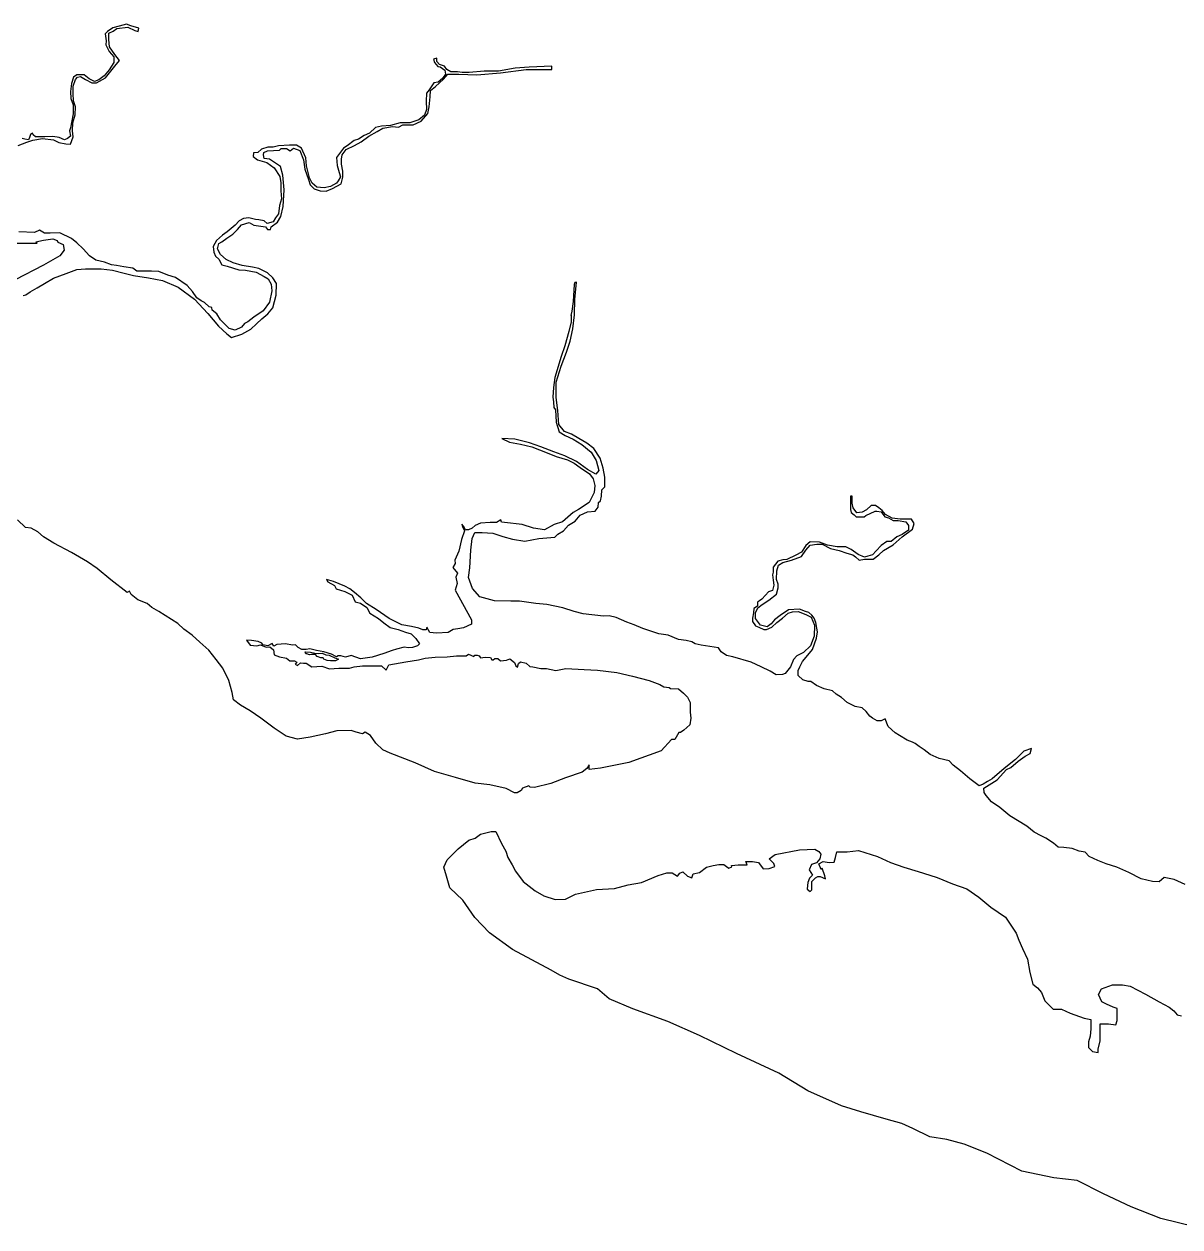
# Model space of a CAD drawing. Extents: x 283583 to 658922, y 889284 to 1241133.
# Drawn here: x 474768 to 478349, y 1044937 to 1048665 of the extents above; entities that cross this region are included whole.
import ezdxf

# ---------------------------------------------------------------- set-up
doc = ezdxf.new("R2010")
doc.units = 0
doc.header["$MEASUREMENT"] = 0
doc.layers.add('PUNTARENAS', color=7, linetype='Continuous')

msp = doc.modelspace()

# ---------------------------------------------------------------- linework, layer by layer
at = {"layer": 'PUNTARENAS', "color": 241}
for points in [[(474749.8, 1048288.7), (474777.3, 1048299.2), (474795.3, 1048305.5), (474825, 1048310.8), (474859.9, 1048306.5), (474875.7, 1048298.1), (474898, 1048293.8), (474911.7, 1048292.7), (474920.2, 1048316), (474918.6, 1048334.5), (474919.7, 1048358.9), (474926.1, 1048384.2), (474927.2, 1048408.6), (474921.9, 1048426.6), (474920.9, 1048449.9), (474920.9, 1048472.1), (474927.2, 1048493.2), (474933.6, 1048500.6), (474943.1, 1048502.7), (474959, 1048493.2), (474978, 1048482.6), (474992.8, 1048482.6), (475020.4, 1048498.4), (475049, 1048534.4), (475063.8, 1048552.4), (475049, 1048570.4), (475033.2, 1048594.7), (475031.1, 1048616.9), (475031.1, 1048637), (475044.3, 1048642.8), (475056, 1048651.3), (475089.8, 1048655.5), (475111, 1048644.9), (475121.6, 1048641.7), (475123.7, 1048652.3), (475099.4, 1048659.7), (475085.6, 1048665), (475063.4, 1048658.7), (475043.3, 1048653.4), (475026.3, 1048641.8), (475020, 1048634.4), (475023.1, 1048613.2), (475022.1, 1048600.5), (475031.6, 1048580.4), (475046.4, 1048563.5), (475046.3, 1048545.5), (475031.5, 1048523.3), (475016.7, 1048504.3), (474999.7, 1048492.6), (474987, 1048487.4), (474970.1, 1048494.8), (474954.2, 1048507.5), (474932, 1048507.5), (474921.4, 1048500.1), (474915.1, 1048481.1), (474911.9, 1048455.7), (474912.9, 1048434.5), (474920.3, 1048414.4), (474920.3, 1048386.9), (474916, 1048364.7), (474911.8, 1048343.5), (474908.6, 1048334), (474911.7, 1048317.1), (474903.3, 1048310.7), (474893.7, 1048306.5), (474876.8, 1048313.9), (474857.8, 1048316.1), (474832.9, 1048315.6), (474803.3, 1048315.6), (474796.9, 1048321.9), (474794.8, 1048327.2), (474788.5, 1048323), (474785.3, 1048313.5), (474782.1, 1048306.1), (474770.5, 1048308.2), (474762, 1048310.3)], [(474765.2, 1047824.1), (474773.7, 1047826.2), (474787.5, 1047834.7), (474808.6, 1047847.4), (474831.9, 1047861.1), (474859.4, 1047878), (474898.6, 1047891.7), (474931.4, 1047904.4), (474958.9, 1047906.5), (475007.6, 1047906.4), (475042.5, 1047902.2), (475078.5, 1047892.6), (475107.6, 1047885.7), (475154.1, 1047878.2), (475197.5, 1047870.8), (475246.2, 1047849.6), (475295.9, 1047812.5), (475338.1, 1047768), (475370.9, 1047728.8), (475396.3, 1047705.5), (475411.1, 1047693.9), (475442.8, 1047704.4), (475470.4, 1047719.2), (475488.4, 1047736.1), (475504.8, 1047751.5), (475523.8, 1047767.3), (475538.7, 1047785.3), (475549.3, 1047824.4), (475550.4, 1047861.4), (475538.8, 1047878.4), (475522.9, 1047894.3), (475495.4, 1047907), (475476.4, 1047911.3), (475443.6, 1047916.6), (475416.1, 1047925.1), (475394.9, 1047935.7), (475376.9, 1047950.5), (475367.4, 1047968.5), (475371.2, 1047984.9), (475380.7, 1047990.2), (475396.6, 1048001.8), (475415.6, 1048013.4), (475429.4, 1048028.2), (475442.1, 1048043), (475465.4, 1048050.4), (475480.2, 1048041.9), (475516.2, 1048036.6), (475522.5, 1048028.1), (475532, 1048028.1), (475534.2, 1048036.6), (475553.2, 1048051.4), (475563.8, 1048068.3), (475571.3, 1048100), (475574.5, 1048150.8), (475570.3, 1048196.3), (475562.9, 1048223.8), (475529.1, 1048246.1), (475512.1, 1048248.2), (475510, 1048259.9), (475511.6, 1048266.7), (475522.2, 1048272), (475541.3, 1048273.1), (475559.3, 1048274.1), (475564.6, 1048279.4), (475581.5, 1048279.4), (475593.1, 1048272), (475602.6, 1048280.4), (475622.7, 1048273), (475634.4, 1048244.4), (475638.6, 1048215.8), (475649.1, 1048183), (475654.4, 1048167.1), (475667.1, 1048154.4), (475686.1, 1048148.1), (475704.1, 1048147), (475724.2, 1048155.4), (475750.7, 1048170.2), (475756, 1048190.3), (475756, 1048209.4), (475751.8, 1048230.5), (475751.8, 1048246.4), (475753.9, 1048260.2), (475766.6, 1048276), (475792.1, 1048288.7), (475813.2, 1048300.3), (475836.5, 1048317.2), (475861.9, 1048332), (475879.4, 1048342), (475910.1, 1048347.3), (475928.1, 1048345.2), (475941.8, 1048352.6), (475973.6, 1048352.5), (475999, 1048364.1), (476019.1, 1048387.4), (476023.4, 1048408.6), (476026.6, 1048439.2), (476027.7, 1048459.3), (476043.5, 1048471), (476067.9, 1048494.2), (476081.7, 1048510.1), (476115, 1048509.5), (476171.1, 1048507.3), (476244.1, 1048513.6), (476323.5, 1048524.1), (476403.9, 1048524), (476403.9, 1048534.6), (476333, 1048531.5), (476289.6, 1048528.4), (476237.8, 1048518.9), (476193.3, 1048519), (476147.8, 1048514.8), (476125.6, 1048514.8), (476110.8, 1048516.9), (476090.7, 1048516.9), (476078, 1048524.4), (476070.6, 1048535), (476055.8, 1048539.2), (476047.3, 1048548.7), (476047.3, 1048559.3), (476036.7, 1048556.2), (476039.9, 1048545.6), (476050.5, 1048533.9), (476057.9, 1048532.9), (476071.6, 1048522.3), (476073.7, 1048509.6), (476064.2, 1048495.8), (476051.5, 1048485.2), (476037.7, 1048483.1), (476022.9, 1048460.9), (476015.5, 1048450.4), (476014.4, 1048426), (476015.4, 1048400.6), (476009.1, 1048382.6), (475991.1, 1048367.9), (475963.5, 1048358.4), (475933.9, 1048359.4), (475903.2, 1048351), (475875.7, 1048348.9), (475856.7, 1048344.7), (475838.7, 1048326.7), (475821.7, 1048319.3), (475804.8, 1048308.8), (475791, 1048304.6), (475769.8, 1048287.7), (475758.2, 1048280.3), (475735.9, 1048251.7), (475738, 1048226.3), (475744.4, 1048205.1), (475748.6, 1048191.4), (475741.2, 1048178.7), (475736.4, 1048171.8), (475717.3, 1048161.3), (475698.3, 1048157), (475675, 1048159.2), (475661.3, 1048171.9), (475652.8, 1048188.8), (475643.3, 1048225.9), (475641.2, 1048250.2), (475627.5, 1048279.9), (475612.7, 1048289.4), (475590.5, 1048289.4), (475556.6, 1048287.3), (475539.7, 1048283.1), (475523.8, 1048283.1), (475503.7, 1048276.8), (475492.1, 1048267.3), (475479.4, 1048266.2), (475478.3, 1048254.6), (475491, 1048244), (475520.6, 1048235.5), (475542.8, 1048219.6), (475560.8, 1048192.1), (475563.9, 1048173.1), (475563.9, 1048147.7), (475566, 1048123.3), (475559.6, 1048103.2), (475556.4, 1048076.8), (475546.9, 1048064.1), (475540.5, 1048052.4), (475521.5, 1048047.2), (475512, 1048055.7), (475496.1, 1048058.8), (475485.5, 1048058.9), (475464.3, 1048064.2), (475448.5, 1048062.1), (475434.7, 1048055.7), (475422, 1048042), (475397.6, 1048020.8), (475382.8, 1048011.3), (475364.8, 1047994.4), (475354.2, 1047975.4), (475356.3, 1047958.5), (475361.6, 1047945.8), (475372.2, 1047936.2), (475380.6, 1047919.3), (475397.5, 1047915), (475433.5, 1047903.4), (475454.7, 1047902.3), (475487.5, 1047895.9), (475511.8, 1047883.2), (475525, 1047875.2), (475533.4, 1047859.3), (475535.5, 1047838.2), (475529.2, 1047803.3), (475509, 1047776.8), (475480.4, 1047756.8), (475461.4, 1047742), (475450.8, 1047736.7), (475442.3, 1047726.1), (475422.2, 1047716.6), (475404.2, 1047721.9), (475376.7, 1047748.4), (475365.1, 1047767.5), (475351.4, 1047778.1), (475350.3, 1047786.5), (475341.9, 1047788.6), (475327.1, 1047802.4), (475316.5, 1047807.7), (475303.8, 1047816.2), (475290.1, 1047836.3), (475273.1, 1047854.3), (475237.2, 1047879.7), (475213.9, 1047887.2), (475185.4, 1047897.8), (475163.1, 1047898.9), (475117.6, 1047898.9), (475105, 1047908.4), (475077.5, 1047912.7), (475054.2, 1047917), (475039.4, 1047919.1), (475017.2, 1047927.6), (474990.2, 1047933.4), (474971.1, 1047947.2), (474951.1, 1047968.4), (474932, 1047987.4), (474915.1, 1048000.2), (474879.2, 1048018.2), (474849.5, 1048017.2), (474831.5, 1048017.2), (474815.7, 1048026.7), (474800.9, 1048019.3), (474752.2, 1048021.5)], [(474745.8, 1047985.5), (474780.7, 1047986.5), (474798.7, 1047985.5), (474809.3, 1047985.5), (474805.1, 1047989.7), (474828.3, 1047995), (474856.9, 1047999.2), (474870.7, 1047993.9), (474873.3, 1047989.1), (474889.2, 1047981.7), (474892.3, 1047964.7), (474878.6, 1047946.8), (474828.8, 1047918.2), (474740.9, 1047872.8)], [(478365.5, 1045998.7), (478331.4, 1046013.7), (478300.1, 1046020.6), (478285.1, 1046006.9), (478264.6, 1046008.3), (478229.2, 1046016.5), (478191, 1046035.7), (478154.2, 1046052.1), (478120.8, 1046062.3), (478094.9, 1046073.3), (478067.7, 1046085.6), (478055.4, 1046099.2), (478037.7, 1046102), (478015.9, 1046110.2), (477990, 1046112.9), (477972.2, 1046114.3), (477957.3, 1046126.6), (477934.1, 1046141.6), (477919.1, 1046149.8), (477897.3, 1046160.7), (477875.5, 1046179.8), (477822.3, 1046211.3), (477791, 1046237.2), (477765.1, 1046254.9), (477748.8, 1046274), (477743.3, 1046283.6), (477742, 1046297.2), (477782.9, 1046323.1), (477811.6, 1046354.4), (477825.2, 1046361.2), (477848.4, 1046380.3), (477870.3, 1046396.6), (477885.3, 1046404.8), (477889.4, 1046419.8), (477866.2, 1046411.6), (477840.2, 1046385.8), (477804.8, 1046358.5), (477767.9, 1046325.8), (477752.9, 1046317.7), (477739.3, 1046309.5), (477727, 1046304.1), (477698.4, 1046325.9), (477669.8, 1046350.5), (477646.6, 1046368.2), (477634.4, 1046381.9), (477603, 1046388.7), (477575.1, 1046401.7), (477557.3, 1046415.4), (477541, 1046426.3), (477528.7, 1046435.8), (477520.6, 1046439.9), (477504.2, 1046445.4), (477481, 1046460.4), (477467.4, 1046468.6), (477445.6, 1046487.7), (477436.1, 1046512.3), (477423.8, 1046505.5), (477411.5, 1046505.5), (477396.5, 1046513.7), (477388.4, 1046520.5), (477377.5, 1046534.2), (477365.2, 1046546.5), (477343.4, 1046550.6), (477318.9, 1046562.9), (477301.2, 1046577.9), (477284.8, 1046588.8), (477272.6, 1046598.4), (477246.7, 1046605.2), (477223.5, 1046614.8), (477205.8, 1046627.1), (477197.6, 1046627.1), (477181.2, 1046632.5), (477166.2, 1046646.2), (477166.3, 1046661.2), (477171.7, 1046673.4), (477179.9, 1046689.8), (477196.3, 1046708.9), (477211.3, 1046726.6), (477223.6, 1046762), (477226.4, 1046781.1), (477221.6, 1046810.4), (477216.2, 1046824.1), (477209.4, 1046833.6), (477199.8, 1046841.8), (477188.9, 1046844.6), (477171.2, 1046851.4), (477137.1, 1046850.1), (477111.2, 1046832.4), (477093.5, 1046818.7), (477082.5, 1046806.5), (477070.3, 1046796.9), (477049.8, 1046802.4), (477040.3, 1046814.7), (477034.8, 1046822.9), (477034.9, 1046840.6), (477041.7, 1046855.6), (477055.3, 1046866.5), (477075.8, 1046880.1), (477099, 1046897.8), (477104.5, 1046918.3), (477104.5, 1046929.2), (477099, 1046944.2), (477100.4, 1046970.1), (477105.9, 1046987.8), (477119.6, 1046996), (477145.5, 1047004.1), (477176.8, 1047015), (477190.5, 1047034.1), (477204.1, 1047050.4), (477224.6, 1047053.1), (477241, 1047053.1), (477266.9, 1047039.5), (477294.1, 1047034), (477317.3, 1047025.8), (477336.4, 1047020.3), (477344.6, 1047013.5), (477355.5, 1047003.9), (477371.8, 1047006.6), (477399.1, 1047006.6), (477416.8, 1047020.2), (477430.5, 1047033.8), (477460.5, 1047051.5), (477489.1, 1047076.1), (477520.5, 1047099.2), (477526, 1047116.9), (477517.8, 1047130.6), (477482.4, 1047130.6), (477457.8, 1047133.4), (477437.4, 1047145.6), (477426.5, 1047157.9), (477417, 1047166.1), (477406.1, 1047172.9), (477392.4, 1047173), (477378.8, 1047159.3), (477365.1, 1047152.5), (477348.8, 1047149.8), (477336.5, 1047166.2), (477333.8, 1047179.8), (477333.8, 1047201.7), (477328.4, 1047201.7), (477328.3, 1047160.8), (477331.1, 1047151.2), (477340.6, 1047144.4), (477346, 1047137.6), (477370.6, 1047137.5), (477376, 1047141.6), (477404.7, 1047155.2), (477410.1, 1047155.2), (477423.8, 1047153.8), (477434.7, 1047137.5), (477446.9, 1047134.7), (477460.6, 1047126.5), (477476.9, 1047126.5), (477500.1, 1047122.4), (477508.3, 1047111.5), (477508.3, 1047096.5), (477489.2, 1047082.9), (477472.8, 1047076.1), (477455, 1047061.1), (477441.4, 1047061.1), (477423.7, 1047048.8), (477408.7, 1047032.5), (477396.4, 1047020.2), (477382.7, 1047016.2), (477371.8, 1047013.4), (477352.7, 1047021.6), (477330.9, 1047036.7), (477314.6, 1047044.9), (477287.3, 1047044.9), (477257.3, 1047050.4), (477232.8, 1047059.9), (477204.2, 1047060), (477190.5, 1047049.1), (477176.9, 1047028.6), (477159.1, 1047019.1), (477131.8, 1047005.5), (477119.6, 1047004.2), (477103.2, 1047000.1), (477089.5, 1046982.4), (477089.5, 1046966), (477086.8, 1046957.8), (477089.5, 1046941.5), (477090.9, 1046926.5), (477086.7, 1046910.1), (477074.5, 1046906), (477064.9, 1046895.1), (477054, 1046882.9), (477047.2, 1046877.4), (477040.3, 1046873.3), (477040.3, 1046861.1), (477029.4, 1046854.3), (477028, 1046840.6), (477025.3, 1046824.3), (477025.3, 1046813.4), (477034.8, 1046799.7), (477044.4, 1046795.6), (477060.7, 1046788.8), (477068.9, 1046788.8), (477085.3, 1046795.6), (477100.3, 1046810.6), (477118, 1046824.2), (477135.8, 1046839.2), (477149.4, 1046843.2), (477167.1, 1046844.6), (477190.3, 1046835), (477206.7, 1046826.8), (477217.5, 1046802.3), (477216.1, 1046768.2), (477205.2, 1046738.2), (477183.4, 1046717.8), (477162.9, 1046706.9), (477152, 1046696), (477142.4, 1046672.8), (477126, 1046652.4), (477117.8, 1046649.6), (477098.8, 1046648.3), (477079.7, 1046659.2), (477052.4, 1046672.9), (477021.1, 1046687.9), (476963.8, 1046704.3), (476944.7, 1046708.4), (476928.4, 1046719.4), (476920.2, 1046731.6), (476865.7, 1046739.9), (476848, 1046744), (476837.1, 1046750.8), (476819.3, 1046754.9), (476796.2, 1046757.7), (476763.5, 1046771.3), (476734.8, 1046775.5), (476685.8, 1046791.9), (476658.5, 1046802.8), (476635.3, 1046811), (476602.6, 1046826), (476580.8, 1046831.5), (476563.1, 1046830.2), (476501, 1046837.7), (476472.4, 1046844.6), (476437, 1046855.5), (476387.9, 1046866.5), (476353.8, 1046869.2), (476303.4, 1046876.1), (476276.1, 1046876.1), (476225.6, 1046877.6), (476180.7, 1046889.9), (476157.5, 1046915.8), (476145.3, 1046949.9), (476149.4, 1046979.9), (476152.2, 1047034.4), (476156.3, 1047071.2), (476164.5, 1047089), (476187.7, 1047088.9), (476220.4, 1047087.5), (476251.8, 1047076.6), (476281.7, 1047068.4), (476319.9, 1047062.9), (476363.6, 1047071), (476412.6, 1047075.1), (476416.1, 1047077.8), (476421.5, 1047084.3), (476439.5, 1047094.8), (476455.4, 1047111.7), (476475.5, 1047124.4), (476491.4, 1047143.5), (476513.6, 1047153), (476538, 1047155), (476546.5, 1047167.7), (476547.5, 1047182.5), (476553.9, 1047187.8), (476557.1, 1047201.6), (476558.2, 1047221.7), (476567.7, 1047231.2), (476567.7, 1047260.8), (476562.5, 1047288.3), (476553, 1047320.1), (476533.9, 1047349.7), (476511.7, 1047366.7), (476487.4, 1047380.5), (476464.2, 1047394.3), (476443, 1047402.7), (476425, 1047423.9), (476421.9, 1047467.3), (476416.7, 1047507.5), (476416.7, 1047555.1), (476432.6, 1047604.8), (476448.5, 1047648.2), (476460.2, 1047682.1), (476468.2, 1047720.7), (476473.5, 1047764.1), (476474.6, 1047811.7), (476480, 1047865.6), (476474.7, 1047864.6), (476472.6, 1047858.2), (476469.3, 1047805.3), (476465.1, 1047775.7), (476461.9, 1047762), (476463, 1047762.5), (476463, 1047741.7), (476456.3, 1047712.1), (476444.2, 1047668.2), (476432.1, 1047635.2), (476412.3, 1047569.4), (476409, 1047538.7), (476406.7, 1047509), (476408.9, 1047494.7), (476410, 1047477.2), (476414.4, 1047469.5), (476417.1, 1047431.6), (476425.8, 1047400.9), (476444.5, 1047389.9), (476469.7, 1047378.9), (476496.1, 1047362.4), (476525.7, 1047338.2), (476541, 1047312.9), (476548.7, 1047281.1), (476539.9, 1047270.1), (476513.5, 1047284.4), (476479.5, 1047309.7), (476443.3, 1047327.3), (476409.3, 1047339.4), (476369.8, 1047354.8), (476334.7, 1047366.9), (476288.6, 1047379.1), (476248, 1047380.2), (476272.1, 1047369.2), (476306.2, 1047362.6), (476341.3, 1047354.8), (476388.5, 1047336.1), (476417, 1047325.1), (476452.1, 1047314.1), (476473, 1047304.2), (476491.6, 1047291), (476520.1, 1047271.2), (476531.1, 1047255.9), (476536.6, 1047235), (476534.3, 1047213), (476518.9, 1047182.3), (476486, 1047160.4), (476469.5, 1047151.6), (476436, 1047122.6), (476410.7, 1047113.8), (476381.1, 1047097.4), (476347.1, 1047102.9), (476311.9, 1047113.9), (476257.1, 1047120.6), (476247.2, 1047121.7), (476245, 1047128.3), (476231.8, 1047120.6), (476212.1, 1047120.6), (476182.4, 1047118.4), (476165.9, 1047110.8), (476156.1, 1047103.1), (476145.1, 1047097.6), (476136.3, 1047097.6), (476129.7, 1047108.6), (476124.2, 1047115.2), (476126.4, 1047107.5), (476133, 1047094.3), (476123.1, 1047068), (476115.4, 1047031.8), (476103.3, 1047003.3), (476104.3, 1046993.4), (476096.7, 1046981.3), (476110.9, 1046963.7), (476106.5, 1046950.6), (476109.8, 1046930.8), (476104.3, 1046911), (476154.7, 1046818.8), (476154.1, 1046805.1), (476129.9, 1046794.1), (476112.4, 1046790.8), (476098.1, 1046788.6), (476082.7, 1046779.9), (476046.5, 1046777.7), (476025.6, 1046779.9), (476015.8, 1046796.4), (476013.6, 1046787.6), (476003.7, 1046787.6), (475991.6, 1046793.1), (475968.6, 1046797.6), (475938.9, 1046803.1), (475899.4, 1046822.9), (475858.9, 1046850.4), (475829.2, 1046869), (475811.7, 1046886.6), (475791.9, 1046903.1), (475777.7, 1046915.2), (475762.3, 1046922.9), (475727.2, 1046937.2), (475705.3, 1046943.8), (475709.6, 1046936.1), (475730.5, 1046925.1), (475734.9, 1046915.2), (475762.3, 1046906.4), (475784.3, 1046895.4), (475794.1, 1046874.6), (475810.6, 1046870.2), (475830.3, 1046857), (475839.1, 1046839.4), (475866.5, 1046822.9), (475883, 1046809.7), (475902.7, 1046795.4), (475926.9, 1046788.8), (475949.9, 1046780), (475967.5, 1046775.6), (475981.7, 1046761.3), (475993.8, 1046744.8), (475987.2, 1046738.3), (475971.8, 1046732.8), (475959.7, 1046731.7), (475945.5, 1046733.9), (475922.4, 1046727.3), (475909.2, 1046724.1), (475882.9, 1046714.2), (475846.6, 1046703.3), (475810.4, 1046697.8), (475781.9, 1046707.7), (475764.3, 1046703.4), (475750, 1046706.7), (475741.3, 1046706.7), (475735.8, 1046704.5), (475720.4, 1046712.2), (475697.4, 1046719.9), (475674.3, 1046723.2), (475653.5, 1046728.7), (475642.5, 1046726.5), (475629.3, 1046726.5), (475617.2, 1046733.1), (475609.6, 1046740.8), (475599.7, 1046739.7), (475578.3, 1046744.7), (475551.9, 1046742.5), (475542, 1046737.1), (475536.6, 1046745.8), (475523.4, 1046738.2), (475508, 1046741.5), (475504.7, 1046745.9), (475493.8, 1046751.4), (475472.9, 1046754.7), (475457.5, 1046755.8), (475468.5, 1046740.4), (475489.4, 1046738.2), (475500.3, 1046741.5), (475517.9, 1046733.8), (475530, 1046734.9), (475540.9, 1046726.1), (475543.1, 1046710.7), (475559.6, 1046704.1), (475581.5, 1046699.7), (475591.4, 1046692), (475605.7, 1046692), (475613.3, 1046687.6), (475607.9, 1046681), (475615.5, 1046677.7), (475624.3, 1046685.4), (475634.2, 1046684.3), (475641.9, 1046684.3), (475659.4, 1046673.3), (475691.3, 1046675.4), (475714.3, 1046666.6), (475744, 1046668.8), (475776.9, 1046668.8), (475791.2, 1046673.1), (475816.4, 1046676.4), (475875.7, 1046676.3), (475890, 1046663.2), (475898.8, 1046679.6), (475951.5, 1046688.3), (475989.9, 1046694.9), (476011.3, 1046699.8), (476042, 1046703.1), (476079.4, 1046704.1), (476107.9, 1046707.4), (476137.5, 1046707.4), (476145.2, 1046711.8), (476161.7, 1046705.2), (476165, 1046709.5), (476171.6, 1046709.5), (476178.2, 1046707.3), (476182.5, 1046700.7), (476196.8, 1046702.9), (476213.3, 1046701.8), (476217.7, 1046695.2), (476222.1, 1046695.2), (476226.5, 1046698.5), (476236.3, 1046698.5), (476244, 1046691.9), (476262.7, 1046694.1), (476273.7, 1046697.4), (476287.9, 1046686.4), (476292.3, 1046676.5), (476296.7, 1046672.1), (476300, 1046683.1), (476306.6, 1046688.5), (476324.1, 1046684.1), (476335.1, 1046674.2), (476345, 1046673.1), (476369.1, 1046667.6), (476386.7, 1046667.6), (476415.8, 1046661.5), (476446.5, 1046668.1), (476503.6, 1046664.7), (476545.3, 1046662.5), (476604.6, 1046655.9), (476652.9, 1046643.7), (476704.5, 1046630.5), (476738.5, 1046618.4), (476750.5, 1046610.7), (476767, 1046608.5), (476771.4, 1046606.3), (476795.5, 1046605.2), (476811.5, 1046591.4), (476823.5, 1046579.4), (476832.3, 1046562.9), (476832.3, 1046532.1), (476834.4, 1046513.5), (476831.1, 1046493.7), (476812.4, 1046477.3), (476802.5, 1046469.6), (476797.1, 1046469.6), (476785, 1046447.7), (476774, 1046447.7), (476742.1, 1046412.6), (476642.2, 1046376.4), (476554.3, 1046359), (476519.2, 1046354.6), (476519.2, 1046368.9), (476511.5, 1046357.9), (476497.3, 1046347), (476445.6, 1046329.4), (476400.6, 1046311.9), (476350.1, 1046298.8), (476335.8, 1046299.9), (476332.5, 1046304.3), (476312.8, 1046296.6), (476308.9, 1046289.5), (476295.7, 1046282.9), (476288.1, 1046282.9), (476261.7, 1046296.1), (476211.2, 1046307.2), (476166.2, 1046312.7), (476104.8, 1046330.3), (476040, 1046349.1), (475979.7, 1046375.5), (475902.9, 1046405.2), (475879.8, 1046416.2), (475857.9, 1046436), (475841.5, 1046460.1), (475825, 1046471.1), (475817.3, 1046465.6), (475797.6, 1046471.1), (475782.2, 1046475.6), (475737.7, 1046475), (475702.6, 1046465.2), (475654.3, 1046455.4), (475615.9, 1046448.8), (475580.7, 1046458.7), (475543.4, 1046482.9), (475501.8, 1046513.7), (475468.8, 1046536.8), (475439.2, 1046554.4), (475417.3, 1046570.9), (475413.5, 1046593.4), (475402.5, 1046630.7), (475383.9, 1046669.1), (475363.1, 1046695.5), (475341.1, 1046725.2), (475312.6, 1046749.4), (475289.6, 1046771.3), (475263.3, 1046790), (475244.6, 1046807.6), (475185.9, 1046844.4), (475164, 1046856.5), (475149.7, 1046869.7), (475121.2, 1046880.7), (475100.4, 1046897.2), (475094.9, 1046907.1), (475087.2, 1046903.8), (475036.7, 1046942.3), (474995, 1046977.5), (474964.3, 1046998.3), (474915, 1047026.9), (474860.1, 1047056.6), (474828.8, 1047075.9), (474811.3, 1047091.3), (474790.4, 1047103.3), (474772.9, 1047104.5), (474747.7, 1047128.6)], [(478395.1, 1044937.3), (478289.8, 1044963.2), (478198.7, 1044999.7), (478112.4, 1045040.3), (478030.6, 1045080.8), (477958.4, 1045089.2), (477859.7, 1045110.2), (477751.5, 1045165.6), (477680.4, 1045194.2), (477626.7, 1045208.4), (477574.6, 1045217), (477521.5, 1045242.4), (477488.3, 1045257.7), (477439.1, 1045271.6), (477360.9, 1045293.8), (477300.6, 1045312.8), (477196.5, 1045359), (477106.3, 1045413.4), (476975.7, 1045474.5), (476860.7, 1045530.3), (476763.2, 1045573.8), (476654.1, 1045613.5), (476580.9, 1045644.4), (476545, 1045675.3), (476455.8, 1045704.9), (476428.4, 1045717.5), (476401.2, 1045733.5), (476281.7, 1045797), (476209.8, 1045848.9), (476165.2, 1045896.4), (476127.9, 1045949.7), (476087.6, 1045988.6), (476077.5, 1046024.6), (476068.9, 1046052), (476079, 1046075), (476113.6, 1046109.5), (476146.7, 1046135.4), (476165.5, 1046142.6), (476182.8, 1046154.1), (476202.9, 1046159.8), (476215.9, 1046162.7), (476230.3, 1046162.7), (476247.5, 1046125.2), (476260.4, 1046102.2), (476267.6, 1046082), (476280.6, 1046059), (476291.3, 1046039.5), (476314.3, 1046007.8), (476351.7, 1045979), (476379.1, 1045963.1), (476413.6, 1045951.6), (476445.3, 1045953), (476477, 1045968.8), (476541.8, 1045983.1), (476597.9, 1045986), (476639.7, 1045997.4), (476681.4, 1046004.6), (476733.3, 1046026.1), (476759.2, 1046034.7), (476776.5, 1046034.7), (476792.3, 1046024.6), (476799.5, 1046033.3), (476809.6, 1046037.6), (476824, 1046024.6), (476836.9, 1046018.8), (476841.2, 1046031.8), (476861.4, 1046036.1), (476883, 1046051.9), (476903.2, 1046057.6), (476920.5, 1046060.5), (476936.3, 1046060.5), (476944.9, 1046054.7), (476952.1, 1046049), (476960.8, 1046053.3), (476960, 1046056.9), (476980.2, 1046059.7), (477009, 1046059.7), (477004.7, 1046069.8), (477024.8, 1046069.8), (477043.5, 1046066.9), (477057.9, 1046046.7), (477076.6, 1046048.1), (477093.9, 1046053.8), (477091, 1046063.9), (477076.7, 1046078.3), (477095.4, 1046091.3), (477170.3, 1046105.6), (477217.8, 1046108.4), (477230.7, 1046101.2), (477236.5, 1046092.6), (477233.6, 1046078.2), (477223.5, 1046065.2), (477207.7, 1046060.9), (477200.4, 1046043.7), (477210.5, 1046027.8), (477201.8, 1046017.8), (477196.1, 1046004.8), (477194.6, 1045984.6), (477194.3, 1045984.2), (477203.5, 1045976.8), (477209, 1045981.8), (477209, 1046007.7), (477220.6, 1046019.2), (477227.8, 1046023.5), (477235, 1046023.5), (477250.8, 1046016.3), (477249.4, 1046024.9), (477240.8, 1046049.4), (477237.9, 1046045.1), (477230.7, 1046062.4), (477243.6, 1046069.5), (477262.4, 1046066.6), (477278.2, 1046068.1), (477282.5, 1046082.5), (477286.9, 1046099.7), (477318.5, 1046099.7), (477353.1, 1046104), (477412.1, 1046085.2), (477452.4, 1046066.4), (477494.1, 1046052), (477538.7, 1046039), (477574.7, 1046027.5), (477597.7, 1046020.2), (477644.5, 1046000.8), (477689.1, 1045984.9), (477726.5, 1045958.9), (477763.9, 1045928.7), (477808.5, 1045896.9), (477841.6, 1045848), (477850.2, 1045826.4), (477861.7, 1045800.4), (477877.5, 1045767.3), (477884.6, 1045725.6), (477893.2, 1045689.6), (477907.6, 1045678), (477920.6, 1045663.6), (477930.6, 1045637.7), (477956.5, 1045611.8), (477982.4, 1045611.7), (478009.8, 1045600.2), (478052.9, 1045584.3), (478073.1, 1045580), (478073.1, 1045551.2), (478071.6, 1045528.1), (478065.8, 1045510.9), (478065.8, 1045493.6), (478078.7, 1045480.6), (478096, 1045477.7), (478096, 1045487.8), (478101.8, 1045513.7), (478101.9, 1045567), (478127.8, 1045567), (478150.8, 1045564.1), (478155.1, 1045577), (478155.2, 1045614.4), (478142.2, 1045618.8), (478122.1, 1045627.4), (478107.7, 1045634.6), (478097.6, 1045657.7), (478106.3, 1045675), (478140.9, 1045687.9), (478171.1, 1045687.8), (478195.6, 1045683.5), (478243, 1045659), (478284.8, 1045634.5), (478316.4, 1045618.6), (478330.8, 1045607.1), (478340.9, 1045594.1), (478353.8, 1045591.2)]]:
    msp.add_lwpolyline(points, dxfattribs=at)
msp.add_lwpolyline([(475652.4, 1046709.9), (475644, 1046713.1), (475640.8, 1046713.1), (475638.7, 1046719.5), (475655.6, 1046718.4), (475669.4, 1046715.2), (475679.9, 1046714.1), (475691.6, 1046715.2), (475703.2, 1046709.9), (475713.8, 1046708.8), (475730.7, 1046701.4), (475742.4, 1046697.1), (475732.8, 1046691.9), (475718, 1046691.9), (475707.4, 1046692.9), (475696.9, 1046697.2), (475694.7, 1046701.4), (475687.3, 1046701.4), (475676.8, 1046704.6), (475671.5, 1046711), (475658.8, 1046711)], close=True, dxfattribs=at)

doc.saveas('drawing.dxf')
